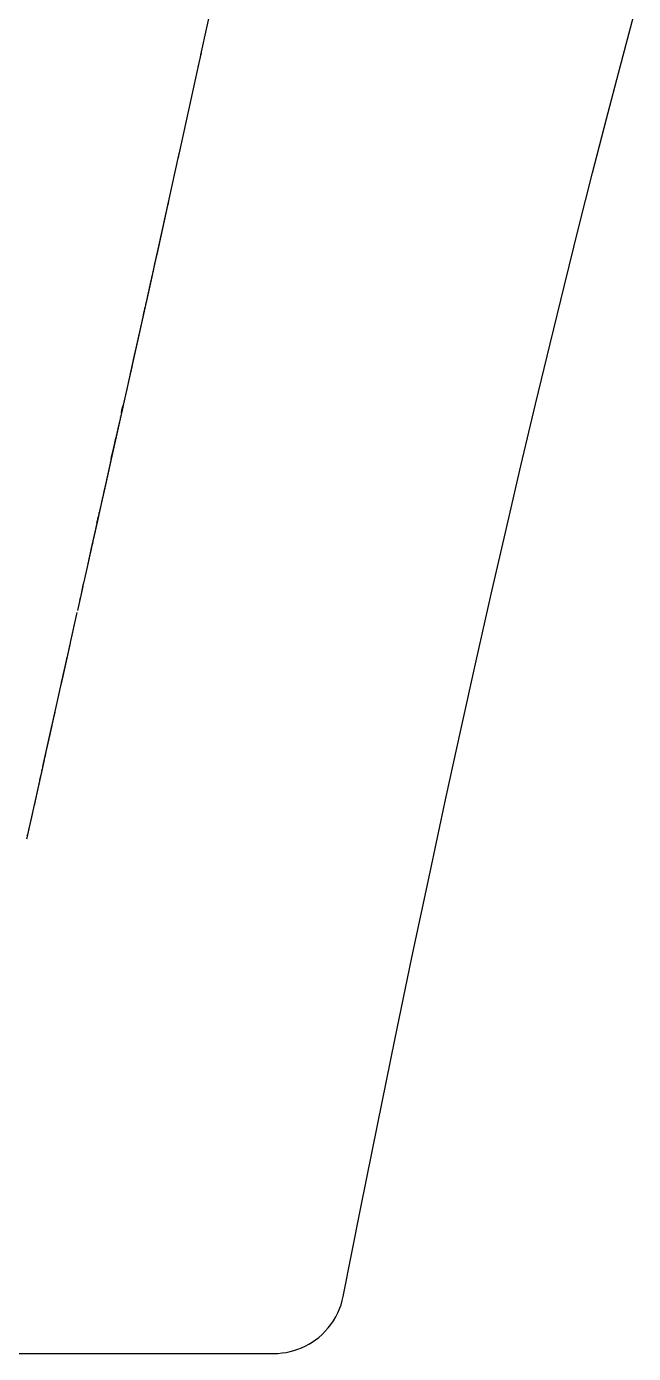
# Model space of a CAD drawing. Extents: x 0 to 11, y 0 to 8.5.
# Drawn here: x 4.4734 to 4.6988, y 5 to 5.4923 of the extents above; entities that cross this region are included whole.
import ezdxf

# ---------------------------------------------------------------- set-up
doc = ezdxf.new("R2010")
doc.units = 0
doc.header["$LTSCALE"] = 0.5
doc.header["$MEASUREMENT"] = 0
doc.layers.add('VISIBLE', color=7, linetype='CONTINUOUS')

msp = doc.modelspace()

# ---------------------------------------------------------------- linework, layer by layer
at = {"layer": 'VISIBLE'}
for p, q in [((4.54385978, 5.50851603), (4.53805665, 5.48172088)), ((4.53765284, 5.4798706), (4.53009426, 5.44543212)), ((4.53821234, 5.48243978), (4.53705746, 5.47715792)), ((4.52988962, 5.44450464), (4.51993005, 5.3995785)), ((4.53047094, 5.44714833), (4.52959104, 5.4431578)), ((4.52973169, 5.4437957), (4.52950405, 5.44276542)), ((4.52577127, 5.42588313), (4.52172428, 5.40764671)), ((4.52612229, 5.42747689), (4.52581944, 5.42610161)), ((4.52506407, 5.42269758), (4.52467531, 5.42094645)), ((4.52507493, 5.42274531), (4.52505528, 5.42265664)), ((4.52055535, 5.40238904), (4.51950062, 5.39764962)), ((4.52067517, 5.40292888), (4.51963848, 5.39826747)), ((4.52097552, 5.40428207), (4.52025747, 5.40105543)), ((4.52097552, 5.40428207), (4.52055535, 5.40238904)), ((4.51963848, 5.39826747), (4.50045561, 5.31229592)), ((4.51997299, 5.39977222), (4.51950296, 5.39766015)), ((4.51855778, 5.39341202), (4.51769433, 5.38953287)), ((4.51758461, 5.38904008), (4.51741913, 5.38829717)), ((4.51657782, 5.38452294), (4.51400614, 5.37298667)), ((4.51468529, 5.37603323), (4.51467536, 5.37598906)), ((4.51478848, 5.37649265), (4.51476682, 5.37639622)), ((4.51264706, 5.36689302), (4.51073037, 5.35830258)), ((4.51206972, 5.36430439), (4.51188735, 5.36348703)), ((4.51014555, 5.35568244), (4.50890792, 5.35013849)), ((4.51073037, 5.35830258), (4.51025199, 5.35615955)), ((4.50911942, 5.35108646), (4.50825413, 5.3472107)), ((4.50882845, 5.34978265), (4.50919143, 5.35140893)), ((4.50951404, 5.35285358), (4.50919143, 5.35140893)), ((4.50890792, 5.35013849), (4.50882845, 5.34978265)), ((4.50721413, 5.34255283), (4.50486385, 5.33202901)), ((4.50748912, 5.3437843), (4.50721413, 5.34255283)), ((4.50486385, 5.33202901), (4.50576634, 5.33607016)), ((4.50604965, 5.33733886), (4.50581147, 5.33627242)), ((4.50243597, 5.32115811), (4.49953338, 5.30816134)), ((4.50269048, 5.32229765), (4.50074383, 5.31358171)), ((4.50270337, 5.32235549), (4.50227495, 5.32043726)), ((4.5033282, 5.32515333), (4.50270337, 5.32235549)), ((4.50284739, 5.32300035), (4.50270337, 5.32235549)), ((4.5013808, 5.31643355), (4.50126824, 5.31592951)), ((4.50161581, 5.31748599), (4.50154661, 5.31717612)), ((4.50045561, 5.31229592), (4.49924021, 5.30684879)), ((4.50098354, 5.31465464), (4.49969667, 5.30889286)), ((4.50096534, 5.31457314), (4.50094316, 5.31447385)), ((4.50118121, 5.31553973), (4.50107897, 5.31508191)), ((4.49997146, 5.31012199), (4.49731755, 5.29823761)), ((4.49969667, 5.30889286), (4.49789779, 5.30083677)), ((4.4997031, 5.30892097), (4.49828588, 5.30257479)), ((4.50011693, 5.31077456), (4.49882695, 5.30499792)), ((4.49953338, 5.30816134), (4.4997031, 5.30892097)), ((4.49959513, 5.30843765), (4.49997146, 5.31012199)), ((4.49962567, 5.30857443), (4.49959513, 5.30843765)), ((4.49897178, 5.30564535), (4.49728462, 5.29809015)), ((4.49897178, 5.30564535), (4.49729281, 5.29811719)), ((4.49911749, 5.30629867), (4.49897419, 5.30565615)), ((4.49911749, 5.30629867), (4.49910322, 5.30623475)), ((4.49802157, 5.30139122), (4.49548902, 5.29004693)), ((4.49728462, 5.29809015), (4.49679438, 5.29589407)), ((4.49703373, 5.29696647), (4.49685683, 5.29617386)), ((4.49734543, 5.298363), (4.49698761, 5.29675971)), ((4.49712739, 5.29738602), (4.49703373, 5.29696647)), ((4.49798884, 5.30124425), (4.49771316, 5.30000979)), ((4.49802157, 5.30139122), (4.49789779, 5.30083677)), ((4.49623348, 5.29338175), (4.49616253, 5.29306385)), ((4.49660964, 5.29506651), (4.49623348, 5.29338175)), ((4.49426262, 5.28455192), (4.49227992, 5.27566659)), ((4.49436155, 5.28499544), (4.49426262, 5.28455192)), ((4.49436155, 5.28499544), (4.49436147, 5.28499507)), ((4.49211127, 5.27490948), (4.48963142, 5.26379124)), ((4.49048606, 5.26762397), (4.48973469, 5.26425421)), ((4.49070042, 5.26858449), (4.49037889, 5.26714336)), ((4.49048606, 5.26762397), (4.49037889, 5.26714336)), ((4.49114303, 5.27056903), (4.49048606, 5.26762397)), ((4.48956427, 5.2634901), (4.48684859, 5.25130446)), ((4.48932425, 5.26241306), (4.48860344, 5.25917974)), ((4.48949857, 5.26319527), (4.48925091, 5.26208457)), ((4.489884, 5.26492397), (4.48963142, 5.26379124)), ((4.489884, 5.26492397), (4.48975006, 5.26432313)), ((4.48860344, 5.25917974), (4.48691783, 5.25161515)), ((4.48826459, 5.25765905), (4.4878405, 5.25575333)), ((4.4874733, 5.2541064), (4.48631172, 5.24889651)), ((4.48747387, 5.25411052), (4.48632317, 5.24894785)), ((4.4874733, 5.2541064), (4.48692785, 5.25166013)), ((4.48603691, 5.24766235), (4.48303773, 5.23419297)), ((4.48603691, 5.24766235), (4.48601931, 5.24758337)), ((4.48685175, 5.25131863), (4.48632317, 5.24894785)), ((4.48692573, 5.25165059), (4.48651237, 5.24979676)), ((4.48492043, 5.2426483), (4.48230055, 5.23087983)), ((4.48276687, 5.23297201), (4.47998829, 5.22048436)), ((4.48283014, 5.23325976), (4.48254459, 5.23197606)), ((4.48283014, 5.23325976), (4.48258731, 5.23216915)), ((4.48258731, 5.23216915), (4.4793764, 5.2177328)), ((4.48190964, 5.22912168), (4.48085749, 5.22439183)), ((4.48201324, 5.22958713), (4.4809462, 5.22478944)), ((4.48245467, 5.23157276), (4.48111908, 5.22556642)), ((4.47978887, 5.21958767), (4.47867065, 5.21455852)), ((4.47941078, 5.21788755), (4.4793342, 5.21754281)), ((4.48013288, 5.22113451), (4.47934084, 5.21757308)), ((4.47929889, 5.217384), (4.47350035, 5.19127369)), ((4.47910675, 5.21652019), (4.47901861, 5.21612347)), ((4.47817091, 5.2123079), (4.4757272, 5.20130692)), ((4.47819798, 5.21242977), (4.47617891, 5.2033422)), ((4.47451405, 5.1958389), (4.47388293, 5.19299643)), ((4.47495639, 5.19783337), (4.47418732, 5.19436705)), ((4.47495639, 5.19783337), (4.47441304, 5.19538348))]:
    msp.add_line(p, q, dxfattribs=at)
at = {"layer": 'VISIBLE', "flags": 128}
for points in [[(4.59063744, 5.01964955), (4.59099161, 5.02120216), (4.59739891, 5.0535533), (4.60378504, 5.0852639), (4.61016303, 5.1164082), (4.61651941, 5.14692918), (4.62284939, 5.17681403), (4.62914809, 5.20605003), (4.63478597, 5.23179698), (4.6403907, 5.25699886), (4.64595851, 5.28164697), (4.65148561, 5.3057328), (4.65696817, 5.3292482), (4.66240233, 5.35218535), (4.66778421, 5.3745368), (4.67310993, 5.39629554), (4.67837562, 5.41745509), (4.68357742, 5.43800953), (4.6887115, 5.45795349), (4.69377409, 5.47728231), (4.69876148, 5.49599205)], [(4.53805665, 5.48172088), (4.53788542, 5.48093025), (4.53765284, 5.4798706)], [(4.53009426, 5.44543212), (4.52999857, 5.44499611), (4.52988962, 5.44450464)], [(4.52581944, 5.42610161), (4.52577776, 5.42591234), (4.52577127, 5.42588313)], [(4.52505528, 5.42265664), (4.5243948, 5.4196764), (4.52350083, 5.41565214)], [(4.52350083, 5.41565214), (4.52155771, 5.4069051), (4.52097552, 5.40428207)], [(4.52172428, 5.40764671), (4.52166094, 5.40736129), (4.52067517, 5.40292888)], [(4.51963848, 5.39826747), (4.51957512, 5.39798259), (4.51855778, 5.39341202)], [(4.51993005, 5.3995785), (4.51978285, 5.39891451), (4.51963848, 5.39826747)], [(4.51741913, 5.38829717), (4.51724838, 5.38753062), (4.51688509, 5.38590133), (4.51657782, 5.38452294)], [(4.51769433, 5.38953287), (4.51762158, 5.38920603), (4.51758461, 5.38904008)], [(4.51422611, 5.37397262), (4.51312296, 5.3690247), (4.51206972, 5.36430439)], [(4.51400614, 5.37298667), (4.51341485, 5.37033422), (4.51264706, 5.36689302)], [(4.51014555, 5.35568244), (4.51012802, 5.35560388), (4.50951783, 5.35287055), (4.50951404, 5.35285358)], [(4.51073037, 5.35830258), (4.51059413, 5.35769196), (4.5106021, 5.35772755), (4.51014555, 5.35568244)], [(4.50919143, 5.35140893), (4.50925484, 5.351693), (4.50911942, 5.35108646)], [(4.50825413, 5.3472107), (4.50769125, 5.3446895), (4.50748912, 5.3437843)], [(4.5082824, 5.34733733), (4.50831707, 5.34749251), (4.50825413, 5.3472107)], [(4.50890792, 5.35013849), (4.50864248, 5.34894943), (4.50882845, 5.34978265)], [(4.50721413, 5.34255283), (4.5066835, 5.34017658), (4.50461213, 5.33090173), (4.50392179, 5.32781073), (4.50269048, 5.32229765)], [(4.50748912, 5.3437843), (4.50743015, 5.34352009), (4.50721413, 5.34255283)], [(4.50581147, 5.33627242), (4.50432539, 5.32961852), (4.5033282, 5.32515333)], [(4.50576634, 5.33607016), (4.50653553, 5.3395144), (4.50604965, 5.33733886)], [(4.5052729, 5.3338602), (4.50524682, 5.33374345), (4.50498203, 5.33255785)], [(4.50279588, 5.32276969), (4.50272148, 5.32243655), (4.50243597, 5.32115811)], [(4.50227495, 5.32043726), (4.50168581, 5.3177995), (4.50161581, 5.31748599)], [(4.50045561, 5.31229592), (4.4992126, 5.30672512), (4.49919092, 5.30662791)], [(4.50074383, 5.31358171), (4.50061288, 5.31299542), (4.50039751, 5.31203106), (4.50042669, 5.3121617), (4.50011693, 5.31077456)], [(4.49997146, 5.31012199), (4.49998083, 5.31016394), (4.49897178, 5.30564535)], [(4.49959513, 5.30843765), (4.49912126, 5.30631557), (4.49911749, 5.30629867)], [(4.49953338, 5.30816134), (4.49950184, 5.30802011), (4.49959513, 5.30843765)], [(4.4997031, 5.30892097), (4.50003011, 5.3103846), (4.49997146, 5.31012199)], [(4.49882695, 5.30499792), (4.49813494, 5.30189904), (4.49802157, 5.30139122)], [(4.49703373, 5.29696647), (4.49640773, 5.29416253), (4.49623348, 5.29338175)], [(4.49734543, 5.298363), (4.49728014, 5.29807056), (4.49703373, 5.29696647)], [(4.49789779, 5.30083677), (4.49738182, 5.29852605), (4.49734543, 5.298363)], [(4.49771316, 5.30000979), (4.49743336, 5.29875685), (4.49734543, 5.298363)], [(4.49623348, 5.29338175), (4.49599404, 5.29230933), (4.49548902, 5.29004693)], [(4.49548902, 5.29004693), (4.49548658, 5.290036), (4.49454502, 5.28581792), (4.49436155, 5.28499544)], [(4.49436147, 5.28499507), (4.4933823, 5.28060757), (4.49316805, 5.27964678), (4.49310409, 5.27936005)], [(4.49037889, 5.26714336), (4.49023367, 5.26649245), (4.489884, 5.26492397)], [(4.48925091, 5.26208457), (4.48896333, 5.26079483), (4.48860344, 5.25917974)], [(4.48956427, 5.2634901), (4.48931651, 5.26237899), (4.48925091, 5.26208457)], [(4.48963142, 5.26379124), (4.48958618, 5.26358839), (4.48956427, 5.2634901)], [(4.48860344, 5.25917974), (4.48835037, 5.25804456), (4.48826459, 5.25765905)], [(4.48601931, 5.24758337), (4.48580455, 5.24661972), (4.48579466, 5.24657532), (4.48565378, 5.2459425), (4.48492043, 5.2426483)], [(4.48629022, 5.24880001), (4.48628309, 5.24876801), (4.48601931, 5.24758337)], [(4.48684859, 5.25130446), (4.48611782, 5.24802541), (4.48603691, 5.24766235)], [(4.48629022, 5.24880001), (4.48626493, 5.24868642), (4.48603691, 5.24766235)], [(4.48632317, 5.24894785), (4.48629629, 5.24882728), (4.48629022, 5.24880001)], [(4.48691783, 5.25161515), (4.48686774, 5.25139037), (4.48685175, 5.25131863)], [(4.48492043, 5.2426483), (4.48305988, 5.23429254), (4.48303773, 5.23419297)], [(4.48393209, 5.23820868), (4.48387655, 5.23795945), (4.48283014, 5.23325976)], [(4.48303773, 5.23419297), (4.48277892, 5.23303063), (4.48277776, 5.2330254), (4.48258731, 5.23216915)], [(4.48230055, 5.23087983), (4.48195005, 5.22930542), (4.48013288, 5.22113451)], [(4.48258731, 5.23216915), (4.48256184, 5.23205476), (4.48245467, 5.23157276)], [(4.48085749, 5.22439183), (4.48015376, 5.22122825), (4.48013288, 5.22113451)], [(4.4793764, 5.2177328), (4.47934241, 5.21757997), (4.47929889, 5.217384)], [(4.48013288, 5.22113451), (4.479959, 5.22035386), (4.47945909, 5.21810503), (4.47941078, 5.21788755)], [(4.47998829, 5.22048436), (4.47993041, 5.22022422), (4.47978887, 5.21958767)], [(4.47867065, 5.21455852), (4.47825431, 5.21268328), (4.47819798, 5.21242977)], [(4.47819798, 5.21242977), (4.47819271, 5.21240607), (4.47817091, 5.2123079)], [(4.4757272, 5.20130692), (4.47545572, 5.20008477), (4.47495639, 5.19783337)], [(4.47350035, 5.19127369), (4.47348022, 5.19118306), (4.47339893, 5.19081676)], [(4.4736985, 5.19216596), (4.4737497, 5.19239713), (4.47350035, 5.19127369)], [(4.20218292, 5.00001397), (4.56523697, 5.00001397), (4.56674419, 5.00005728), (4.56827321, 5.00019019), (4.56976268, 5.00040711), (4.57123603, 5.00070873), (4.5726885, 5.00109395), (4.57411539, 5.00156123), (4.57551215, 5.00210885), (4.57687429, 5.00273487), (4.57819744, 5.00343709), (4.57947743, 5.00421304), (4.5807102, 5.00505999), (4.58189184, 5.00597506), (4.58314032, 5.00706796), (4.58431618, 5.0082364), (4.58541496, 5.00947557), (4.58643248, 5.01078038), (4.58736496, 5.01214536), (4.58820888, 5.01356496), (4.58896118, 5.01503342), (4.58961915, 5.01654473), (4.59018044, 5.01809284), (4.59063744, 5.01964955)]]:
    msp.add_lwpolyline(points, dxfattribs=at)

doc.saveas('drawing.dxf')
